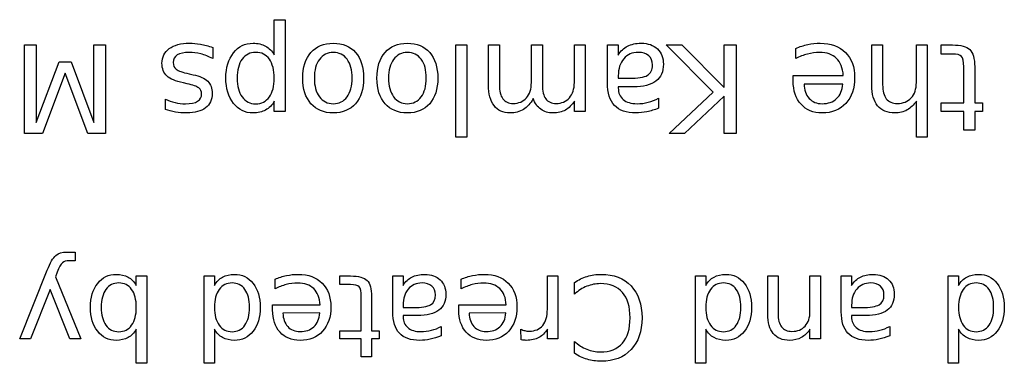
# Model space of a CAD drawing. Extents: x 5 to 967, y 5 to 440.
# Drawn here: x 45.1 to 58.08, y 65.32 to 69.85 of the extents above; entities that cross this region are included whole.
import ezdxf

# ---------------------------------------------------------------- set-up
doc = ezdxf.new("R2010")
doc.units = 0
doc.layers.get('0').update_dxf_attribs({"linetype": 'CONTINUOUS'})

msp = doc.modelspace()

# ---------------------------------------------------------------- linework, layer by layer
at = {"color": 3}
for p, q in [((48.458514, 69.384558), (48.458514, 69.848139)), ((48.458514, 69.848139), (48.602896, 69.848139)), ((48.602896, 69.848139), (48.602896, 68.641578)), ((45.168178, 68.350474), (45.168178, 69.515672)), ((45.168178, 69.515672), (45.321924, 69.515672)), ((45.321924, 69.515672), (45.321924, 68.492514)), ((46.081293, 68.492514), (46.081293, 69.515672)), ((46.081293, 69.515672), (46.234259, 69.515672)), ((46.234259, 69.515672), (46.234259, 68.350474)), ((47.646846, 69.483672), (47.646846, 69.335389)), ((50.851344, 68.301306), (50.851344, 69.515672)), ((50.851344, 69.515672), (50.994945, 69.515672)), ((50.994945, 69.515672), (50.994945, 68.301306)), ((51.282148, 68.988086), (51.282148, 69.515664)), ((51.282148, 69.515664), (51.42653, 69.515664)), ((51.42653, 69.515664), (51.42653, 68.992769)), ((51.847976, 69.021647), (51.847976, 69.515666)), ((51.847976, 69.515666), (51.992357, 69.515666)), ((51.992357, 69.515666), (51.992357, 68.992771)), ((52.413803, 69.021649), (52.413803, 69.515668)), ((52.413803, 69.515668), (52.558184, 69.515668)), ((52.558184, 69.515668), (52.558184, 68.641574)), ((52.849271, 69.016974), (52.849271, 69.515676)), ((52.849271, 69.515676), (52.992872, 69.515676)), ((52.992872, 69.515676), (52.992872, 69.383001)), ((54.242357, 68.893661), (53.622687, 69.515672)), ((53.622687, 69.515672), (53.830284, 69.515672)), ((53.830284, 69.515672), (54.38986, 68.954535)), ((54.38986, 68.954535), (54.38986, 69.515672)), ((54.38986, 69.515672), (54.547509, 69.515672)), ((54.547509, 69.515672), (54.547509, 68.350474)), ((55.331851, 69.335393), (55.331851, 69.471189)), ((56.333937, 68.988094), (56.333937, 69.515672)), ((56.333937, 69.515672), (56.477538, 69.515672)), ((56.477538, 69.515672), (56.477538, 68.992777)), ((56.921613, 69.021646), (56.921613, 69.515665)), ((56.921613, 69.515665), (57.065995, 69.515665)), ((57.065995, 69.515665), (57.065995, 68.301299)), ((57.25017, 69.395487), (57.25017, 69.515675)), ((57.25017, 69.515675), (57.397673, 69.515675)), ((48.458514, 69.38456), (48.458514, 69.384558)), ((57.397673, 69.395487), (57.25017, 69.395487)), ((45.321924, 68.492514), (45.622394, 69.291685)), ((45.622394, 69.291685), (45.780823, 69.291685)), ((45.780823, 69.291685), (46.081293, 68.492514)), ((57.54596, 68.753181), (57.54596, 69.227689)), ((57.690342, 69.227697), (57.690342, 68.753189)), ((45.701999, 69.143402), (45.40309, 68.350474)), ((45.999347, 68.350474), (45.701999, 69.143402)), ((47.338572, 69.135609), (47.388522, 69.123899)), ((47.969958, 69.079405), (47.969958, 69.079405)), ((52.992873, 69.108282), (52.992873, 69.076282)), ((52.992873, 69.076282), (53.135692, 69.076284)), ((55.298292, 69.042725), (55.298292, 69.112965)), ((55.298292, 69.112965), (55.958545, 69.112965)), ((55.298292, 69.04273), (55.298292, 69.042725)), ((47.309707, 69.00448), (47.260537, 69.01541)), ((52.849278, 69.016965), (52.849271, 69.016974)), ((53.194226, 68.963908), (52.992873, 68.963908)), ((52.992873, 68.963908), (52.992873, 68.949858)), ((55.953867, 69.001366), (55.441893, 69.000585)), ((56.333945, 68.988087), (56.333937, 68.988094)), ((47.025625, 68.667333), (47.025625, 68.80313)), ((51.872173, 68.809373), (51.872159, 68.809373)), ((53.523575, 68.814062), (53.523575, 68.681387)), ((53.66405, 68.350474), (54.242357, 68.893661)), ((54.38986, 68.842932), (53.866965, 68.350474)), ((54.38986, 68.350474), (54.38986, 68.842932)), ((47.025612, 68.667341), (47.025625, 68.667333)), ((48.458514, 68.641578), (48.458514, 68.774253)), ((49.235831, 68.742256), (49.235832, 68.742255)), ((50.212942, 68.742256), (50.212943, 68.742255)), ((52.413803, 68.641574), (52.413803, 68.777371)), ((56.921613, 68.301299), (56.921613, 68.777368)), ((57.250174, 68.641578), (57.250174, 68.753181)), ((57.250174, 68.753181), (57.54596, 68.753181)), ((57.690342, 68.753189), (57.795701, 68.753189)), ((57.795701, 68.753189), (57.795701, 68.641586)), ((48.602896, 68.641578), (48.458514, 68.641578)), ((49.235832, 68.620507), (49.235832, 68.620507)), ((50.212943, 68.620507), (50.212943, 68.620507)), ((52.558184, 68.641574), (52.413803, 68.641574)), ((57.54596, 68.641578), (57.250174, 68.641578)), ((57.54596, 68.393398), (57.54596, 68.641578)), ((57.795701, 68.641586), (57.690342, 68.641586)), ((57.690342, 68.641586), (57.690342, 68.393406)), ((57.690342, 68.393406), (57.54596, 68.393398)), ((45.40309, 68.350474), (45.168178, 68.350474)), ((46.234259, 68.350474), (45.999347, 68.350474)), ((50.994945, 68.301306), (50.851344, 68.301306)), ((53.866965, 68.350474), (53.66405, 68.350474)), ((54.547509, 68.350474), (54.38986, 68.350474)), ((57.065995, 68.301299), (56.921613, 68.301299)), ((45.72557, 66.78851), (45.834197, 66.78851)), ((45.834197, 66.78851), (45.834197, 66.674711)), ((45.834197, 66.674711), (45.754387, 66.674711)), ((45.10336, 65.646085), (45.466934, 66.550562)), ((45.598467, 66.522488), (45.574077, 66.460418)), ((45.574077, 66.460418), (45.908825, 65.646085)), ((46.640402, 66.349564), (46.640402, 66.473709)), ((46.640402, 66.473709), (46.777109, 66.473709)), ((46.777109, 66.473709), (46.777109, 65.323889)), ((47.533803, 65.32389), (47.533803, 66.47371)), ((47.533803, 66.47371), (47.669771, 66.47371)), ((47.669771, 66.47371), (47.669771, 66.349565)), ((49.325041, 66.359911), (49.325041, 66.473711)), ((49.325041, 66.473711), (49.464705, 66.473711)), ((50.020399, 66.001516), (50.020399, 66.473711)), ((50.020399, 66.473711), (50.156368, 66.473711)), ((50.156368, 66.473711), (50.156368, 66.348088)), ((52.058449, 66.037674), (52.058449, 66.47366)), ((52.058449, 66.47366), (52.195156, 66.47366)), ((52.195156, 66.47366), (52.195156, 65.646026)), ((54.010039, 65.32389), (54.010039, 66.47371)), ((54.010039, 66.47371), (54.146008, 66.47371)), ((54.146008, 66.47371), (54.146008, 66.349565)), ((54.963296, 65.974174), (54.963296, 66.47371)), ((54.963296, 66.47371), (55.099265, 66.47371)), ((55.099265, 66.47371), (55.099265, 65.978607)), ((55.519727, 66.005946), (55.519727, 66.473707)), ((55.519727, 66.473707), (55.656435, 66.473707)), ((55.656435, 66.473707), (55.656435, 65.646073)), ((55.932071, 66.001516), (55.932071, 66.473711)), ((55.932071, 66.473711), (56.06804, 66.473711)), ((56.06804, 66.473711), (56.06804, 66.348088)), ((57.341266, 65.32389), (57.341266, 66.47371)), ((57.341266, 66.47371), (57.477235, 66.47371)), ((57.477235, 66.47371), (57.477235, 66.349565)), ((48.469325, 66.303019), (48.469325, 66.431598)), ((49.464705, 66.359911), (49.325041, 66.359911)), ((50.922669, 66.303019), (50.922669, 66.431598)), ((52.416105, 66.232811), (52.416105, 66.388732)), ((45.506093, 66.293413), (45.247457, 65.646085)), ((45.764728, 65.646085), (45.506093, 66.293413)), ((49.605105, 65.751747), (49.605105, 66.201034)), ((49.741809, 66.201033), (49.741809, 65.751747)), ((46.177813, 66.060632), (46.177813, 66.060632)), ((48.133099, 66.060632), (48.133099, 66.060632)), ((48.437549, 66.025901), (48.437549, 66.092411)), ((48.437549, 66.092411), (49.062708, 66.092411)), ((50.156374, 66.087973), (50.156374, 66.057673)), ((50.156374, 66.057673), (50.291597, 66.057676)), ((50.890893, 66.025901), (50.890893, 66.092411)), ((50.890893, 66.092411), (51.516052, 66.092411)), ((54.609335, 66.060632), (54.609335, 66.060632)), ((56.068046, 66.087973), (56.068046, 66.057673)), ((56.068046, 66.057673), (56.203269, 66.057676)), ((57.940562, 66.060632), (57.940562, 66.060632)), ((48.437552, 66.025909), (48.437549, 66.025901)), ((49.058273, 65.986737), (48.573517, 65.986001)), ((50.020406, 66.00152), (50.020399, 66.001516)), ((50.347023, 65.951267), (50.156372, 65.951267)), ((50.156372, 65.951267), (50.156372, 65.937967)), ((50.890897, 66.025909), (50.890893, 66.025901)), ((51.511618, 65.986737), (51.026862, 65.986001)), ((54.963288, 65.974174), (54.963296, 65.974174)), ((55.932069, 66.00152), (55.932071, 66.001516)), ((56.258695, 65.951267), (56.068044, 65.951267)), ((56.068044, 65.951267), (56.068044, 65.937967)), ((50.658862, 65.809391), (50.658862, 65.683768)), ((56.570534, 65.809391), (56.570534, 65.683768)), ((46.640402, 65.323889), (46.640402, 65.771699)), ((47.669771, 65.771699), (47.669771, 65.32389)), ((47.669771, 65.771699), (47.669771, 65.771699)), ((49.325039, 65.646076), (49.325039, 65.751747)), ((49.325039, 65.751747), (49.605105, 65.751747)), ((49.741809, 65.751747), (49.841569, 65.751747)), ((49.841569, 65.751747), (49.841569, 65.646076)), ((51.711131, 65.633472), (51.710399, 65.773177)), ((52.058449, 65.646026), (52.058449, 65.774605)), ((54.146008, 65.771699), (54.146008, 65.32389)), ((54.146008, 65.771699), (54.146008, 65.771699)), ((55.519727, 65.646073), (55.519727, 65.774652)), ((57.477235, 65.771699), (57.477235, 65.32389)), ((57.477235, 65.771699), (57.477235, 65.771699)), ((45.247457, 65.646085), (45.10336, 65.646085)), ((45.908825, 65.646085), (45.764728, 65.646085)), ((49.605105, 65.646076), (49.325039, 65.646076)), ((49.605105, 65.411087), (49.605105, 65.646076)), ((49.841569, 65.646076), (49.741809, 65.646076)), ((49.741809, 65.646076), (49.741809, 65.411087)), ((52.195156, 65.646026), (52.058449, 65.646026)), ((52.416105, 65.455424), (52.416105, 65.612823)), ((55.656435, 65.646073), (55.519727, 65.646073)), ((49.741809, 65.411087), (49.605105, 65.411087)), ((52.416105, 65.455424), (52.416105, 65.455424)), ((46.777109, 65.323889), (46.640402, 65.323889)), ((47.669771, 65.32389), (47.533803, 65.32389)), ((54.146008, 65.32389), (54.010039, 65.32389)), ((57.477235, 65.32389), (57.341266, 65.32389))]:
    msp.add_line(p, q, dxfattribs=at)
for points in [[(46.978794, 69.274513), (46.978794, 69.355679), (47.011051, 69.419935), (47.075564, 69.467282)], [(47.075564, 69.467282), (47.139557, 69.514629), (47.227747, 69.538302), (47.340133, 69.538302)], [(47.340133, 69.538302), (47.38696, 69.538302), (47.435867, 69.533619), (47.486856, 69.524252)], [(47.486856, 69.524252), (47.537323, 69.515405), (47.590653, 69.501879), (47.646846, 69.483672)], [(47.920791, 69.411874), (47.986871, 69.496161), (48.072979, 69.538305), (48.179116, 69.538305)], [(48.179116, 69.538305), (48.243116, 69.538305), (48.298267, 69.525818), (48.34457, 69.500845)], [(48.34457, 69.500845), (48.390357, 69.475352), (48.428338, 69.43659), (48.458514, 69.38456)], [(48.941606, 69.416556), (49.012887, 69.497721), (49.110962, 69.538304), (49.235832, 69.538304)], [(49.235832, 69.538304), (49.361223, 69.538304), (49.459558, 69.497721), (49.530839, 69.416556)], [(49.918717, 69.416556), (49.989997, 69.497721), (50.088072, 69.538304), (50.212943, 69.538304)], [(50.212943, 69.538304), (50.338334, 69.538304), (50.436669, 69.497721), (50.50795, 69.416556)], [(52.992872, 69.383001), (53.025652, 69.436074), (53.066495, 69.475356), (53.115401, 69.500847)], [(53.115401, 69.500847), (53.164307, 69.52582), (53.224141, 69.538307), (53.294902, 69.538307)], [(53.294902, 69.538307), (53.384392, 69.538307), (53.455673, 69.513334), (53.508743, 69.463387)], [(53.508743, 69.463387), (53.561289, 69.41292), (53.587563, 69.345542), (53.587563, 69.261253)], [(55.331851, 69.471189), (55.383357, 69.493042), (55.436167, 69.509692), (55.490281, 69.521139)], [(55.490281, 69.521139), (55.544387, 69.532586), (55.599278, 69.538309), (55.654953, 69.538309)], [(55.654953, 69.538309), (55.794391, 69.538309), (55.904954, 69.497726), (55.986641, 69.416561)], [(57.397673, 69.515675), (57.508495, 69.515675), (57.584978, 69.495125), (57.627122, 69.454025)], [(57.627122, 69.454025), (57.669268, 69.412398), (57.690342, 69.336956), (57.690342, 69.227697)], [(47.180924, 69.383779), (47.144504, 69.360366), (47.126294, 69.327589), (47.126294, 69.285449)], [(47.337012, 69.418119), (47.269373, 69.418119), (47.217344, 69.406672), (47.180924, 69.383779)], [(47.489978, 69.397829), (47.438471, 69.411356), (47.387483, 69.418119), (47.337012, 69.418119)], [(47.646846, 69.335389), (47.593779, 69.362962), (47.54149, 69.383776), (47.489978, 69.397829)], [(47.820891, 69.079406), (47.820891, 69.216764), (47.854191, 69.327587), (47.920791, 69.411874)], [(48.035518, 69.328366), (47.991811, 69.268013), (47.969958, 69.185026), (47.969958, 69.079405)], [(48.214239, 69.418116), (48.138276, 69.418116), (48.078703, 69.388199), (48.035518, 69.328366)], [(48.393741, 69.328366), (48.350034, 69.388199), (48.2902, 69.418116), (48.214239, 69.418116)], [(48.458521, 69.079405), (48.458521, 69.185025), (48.436928, 69.268012), (48.393741, 69.328366)], [(48.834686, 69.079405), (48.834686, 69.222486), (48.870326, 69.334869), (48.941606, 69.416556)], [(49.053989, 69.326024), (49.009242, 69.265671), (48.986869, 69.183464), (48.986869, 69.079404)], [(49.235831, 69.416554), (49.159348, 69.416554), (49.098734, 69.386377), (49.053989, 69.326024)], [(49.419235, 69.326804), (49.374488, 69.386637), (49.313354, 69.416554), (49.235831, 69.416554)], [(49.485575, 69.079404), (49.485575, 69.183983), (49.463462, 69.26645), (49.419235, 69.326804)], [(49.530839, 69.416556), (49.601599, 69.334869), (49.636979, 69.222486), (49.636979, 69.079405)], [(49.811797, 69.079405), (49.811797, 69.222486), (49.847437, 69.334869), (49.918717, 69.416556)], [(50.031099, 69.326024), (49.986352, 69.265671), (49.963979, 69.183464), (49.963979, 69.079404)], [(50.212942, 69.416554), (50.136459, 69.416554), (50.075844, 69.386377), (50.031099, 69.326024)], [(50.396346, 69.326804), (50.351599, 69.386637), (50.290465, 69.416554), (50.212942, 69.416554)], [(50.462686, 69.079404), (50.462686, 69.183983), (50.440573, 69.26645), (50.396346, 69.326804)], [(50.50795, 69.416556), (50.578709, 69.334869), (50.614089, 69.222486), (50.614089, 69.079405)], [(53.065453, 69.333829), (53.017066, 69.277116), (52.992873, 69.201933), (52.992873, 69.108282)], [(53.256661, 69.418119), (53.177055, 69.418119), (53.113319, 69.390022), (53.065453, 69.333829)], [(53.394018, 69.373629), (53.360198, 69.403289), (53.314412, 69.418119), (53.256661, 69.418119)], [(53.443968, 69.251881), (53.443968, 69.302868), (53.427318, 69.34345), (53.394018, 69.373629)], [(55.486378, 69.396263), (55.434351, 69.382736), (55.382842, 69.362446), (55.331851, 69.335393)], [(55.646369, 69.416553), (55.591215, 69.416553), (55.537885, 69.40979), (55.486378, 69.396263)], [(55.869575, 69.339293), (55.815981, 69.3908), (55.741579, 69.416553), (55.646369, 69.416553)], [(55.958545, 69.112965), (55.952278, 69.211821), (55.922621, 69.287264), (55.869575, 69.339293)], [(55.986641, 69.416561), (56.067806, 69.335395), (56.108389, 69.225613), (56.108389, 69.087215)], [(57.51708, 69.365047), (57.497306, 69.38534), (57.457504, 69.395487), (57.397673, 69.395487)], [(57.54596, 69.227689), (57.54596, 69.298969), (57.536333, 69.344755), (57.51708, 69.365047)], [(47.043574, 69.10828), (47.000387, 69.14782), (46.978794, 69.203231), (46.978794, 69.274513)], [(47.126294, 69.285449), (47.126294, 69.246429), (47.139561, 69.216512), (47.166094, 69.195699)], [(47.166094, 69.195699), (47.192107, 69.174886), (47.2496, 69.154856), (47.338572, 69.135609)], [(53.376848, 69.116084), (53.421594, 69.142617), (53.443968, 69.187883), (53.443968, 69.251881)], [(53.587563, 69.261253), (53.587563, 69.162918), (53.554786, 69.088776), (53.489233, 69.038828)], [(47.260537, 69.01541), (47.158559, 69.037263), (47.086238, 69.06822), (47.043574, 69.10828)], [(47.388522, 69.123899), (47.477492, 69.105166), (47.541748, 69.076549), (47.58129, 69.038049)], [(47.920791, 68.746939), (47.854191, 68.831226), (47.820891, 68.942049), (47.820891, 69.079406)], [(47.969958, 69.079405), (47.969958, 68.973786), (47.991811, 68.891059), (48.035518, 68.831225)], [(48.393741, 68.831225), (48.436928, 68.891058), (48.458521, 68.973785), (48.458521, 69.079405)], [(48.941606, 68.742255), (48.870326, 68.823421), (48.834686, 68.935804), (48.834686, 69.079405)], [(48.986869, 69.079404), (48.986869, 68.975866), (49.009242, 68.89392), (49.053989, 68.833566)], [(49.418455, 68.832785), (49.463202, 68.892618), (49.485575, 68.974825), (49.485575, 69.079404)], [(49.636979, 69.079405), (49.636979, 68.935804), (49.601599, 68.823421), (49.530839, 68.742255)], [(49.918717, 68.742255), (49.847437, 68.823421), (49.811797, 68.935804), (49.811797, 69.079405)], [(49.963979, 69.079404), (49.963979, 68.975866), (49.986352, 68.89392), (50.031099, 68.833566)], [(50.395566, 68.832785), (50.440313, 68.892618), (50.462686, 68.974825), (50.462686, 69.079404)], [(50.614089, 69.079405), (50.614089, 68.935804), (50.578709, 68.823421), (50.50795, 68.742255)], [(53.135692, 69.076284), (53.251717, 69.076284), (53.332102, 69.089551), (53.376848, 69.116084)], [(55.40131, 68.734456), (55.332631, 68.809899), (55.298292, 68.912657), (55.298292, 69.04273)], [(56.108389, 69.087215), (56.108389, 68.944134), (56.069887, 68.83071), (55.992884, 68.746943)], [(47.463454, 68.95063), (47.437961, 68.969363), (47.386712, 68.987313), (47.309707, 69.00448)], [(47.501694, 68.8718), (47.501694, 68.9051), (47.488947, 68.931377), (47.463454, 68.95063)], [(47.58129, 69.038049), (47.62083, 68.999029), (47.6406, 68.945699), (47.6406, 68.878059)], [(51.356288, 68.716493), (51.306861, 68.779966), (51.282148, 68.870497), (51.282148, 68.988086)], [(51.42653, 68.992769), (51.42653, 68.909002), (51.44136, 68.846826), (51.47102, 68.806243)], [(51.783196, 68.819513), (51.826383, 68.86894), (51.847976, 68.936318), (51.847976, 69.021647)], [(51.992357, 68.992771), (51.992357, 68.908483), (52.007187, 68.846308), (52.036847, 68.806245)], [(52.349023, 68.820295), (52.39221, 68.869722), (52.413803, 68.93684), (52.413803, 69.021649)], [(52.942928, 68.718837), (52.880495, 68.784397), (52.849278, 68.883773), (52.849278, 69.016965)], [(52.992873, 68.949858), (52.992873, 68.883778), (53.014726, 68.832789), (53.058433, 68.796892)], [(53.489233, 69.038828), (53.423153, 68.988881), (53.324817, 68.963908), (53.194226, 68.963908)], [(55.441893, 69.000585), (55.442959, 68.92202), (55.465073, 68.859325), (55.508233, 68.812499)], [(55.871137, 68.810159), (55.919003, 68.855426), (55.94658, 68.919161), (55.953867, 69.001366)], [(56.411205, 68.714152), (56.359698, 68.776065), (56.333945, 68.867377), (56.333945, 68.988087)], [(56.477538, 68.992777), (56.477538, 68.91005), (56.493668, 68.848135), (56.525928, 68.807032)], [(56.854493, 68.819512), (56.899239, 68.868939), (56.921613, 68.936317), (56.921613, 69.021646)], [(47.025625, 68.80313), (47.066205, 68.782317), (47.108349, 68.766707), (47.152056, 68.7563)], [(47.448624, 68.77347), (47.484004, 68.795323), (47.501694, 68.8281), (47.501694, 68.8718)], [(47.6406, 68.878059), (47.6406, 68.795852), (47.611463, 68.732376), (47.55319, 68.687631)], [(48.035518, 68.831225), (48.078705, 68.770872), (48.138278, 68.740695), (48.214239, 68.740695)], [(48.214239, 68.740695), (48.290202, 68.740695), (48.350036, 68.770872), (48.393741, 68.831225)], [(49.053989, 68.833566), (49.098736, 68.772693), (49.15935, 68.742256), (49.235831, 68.742256)], [(49.235832, 68.742255), (49.312835, 68.742255), (49.37371, 68.772432), (49.418455, 68.832785)], [(50.031099, 68.833566), (50.075846, 68.772693), (50.13646, 68.742256), (50.212942, 68.742256)], [(50.212943, 68.742255), (50.289946, 68.742255), (50.350821, 68.772432), (50.395566, 68.832785)], [(51.47102, 68.806243), (51.500673, 68.765663), (51.545939, 68.745373), (51.606817, 68.745373)], [(51.606817, 68.745373), (51.681219, 68.745373), (51.740012, 68.770086), (51.783196, 68.819513)], [(51.872159, 68.809373), (51.836259, 68.744853), (51.793335, 68.697246), (51.743387, 68.666553)], [(51.971293, 68.668894), (51.926546, 68.701154), (51.893506, 68.74798), (51.872173, 68.809373)], [(52.036847, 68.806245), (52.0665, 68.765665), (52.112286, 68.745375), (52.174205, 68.745375)], [(52.174205, 68.745375), (52.247566, 68.745375), (52.305839, 68.770348), (52.349023, 68.820295)], [(53.058433, 68.796892), (53.101619, 68.760472), (53.162494, 68.742262), (53.241056, 68.742262)], [(53.386998, 68.760212), (53.434344, 68.772179), (53.47987, 68.790129), (53.523575, 68.814062)], [(55.508233, 68.812499), (55.550899, 68.765672), (55.607611, 68.742259), (55.678369, 68.742259)], [(55.678369, 68.742259), (55.758493, 68.742259), (55.822749, 68.764892), (55.871137, 68.810159)], [(56.525928, 68.807032), (56.558188, 68.765925), (56.606575, 68.745372), (56.67109, 68.745372)], [(56.67109, 68.745372), (56.748613, 68.745372), (56.809747, 68.770085), (56.854493, 68.819512)], [(47.155165, 68.632221), (47.108338, 68.640028), (47.065154, 68.651734), (47.025612, 68.667341)], [(47.152056, 68.7563), (47.195763, 68.745893), (47.241028, 68.74069), (47.287853, 68.74069)], [(47.287853, 68.74069), (47.359133, 68.74069), (47.412723, 68.751617), (47.448624, 68.77347)], [(47.55319, 68.687631), (47.494917, 68.642884), (47.41219, 68.620511), (47.30501, 68.620511)], [(48.179116, 68.620508), (48.072977, 68.620508), (47.986868, 68.662652), (47.920791, 68.746939)], [(48.34457, 68.658748), (48.298263, 68.633255), (48.243112, 68.620508), (48.179116, 68.620508)], [(48.458514, 68.774253), (48.428334, 68.722226), (48.390353, 68.683725), (48.34457, 68.658748)], [(49.235832, 68.620507), (49.110962, 68.620507), (49.012887, 68.66109), (48.941606, 68.742255)], [(49.530839, 68.742255), (49.459558, 68.66109), (49.361223, 68.620507), (49.235832, 68.620507)], [(50.212943, 68.620507), (50.088072, 68.620507), (49.989997, 68.66109), (49.918717, 68.742255)], [(50.50795, 68.742255), (50.436669, 68.66109), (50.338334, 68.620507), (50.212943, 68.620507)], [(51.567007, 68.620503), (51.475956, 68.620503), (51.405716, 68.6525), (51.356288, 68.716493)], [(51.743387, 68.666553), (51.69344, 68.635853), (51.634647, 68.620503), (51.567007, 68.620503)], [(52.132844, 68.620504), (52.069371, 68.620504), (52.01552, 68.636634), (51.971293, 68.668894)], [(52.295956, 68.658744), (52.250169, 68.633251), (52.195799, 68.620504), (52.132844, 68.620504)], [(52.413803, 68.777371), (52.381023, 68.723784), (52.341741, 68.684242), (52.295956, 68.658744)], [(53.226227, 68.620507), (53.099795, 68.620507), (53.005363, 68.653284), (52.942928, 68.718837)], [(53.241056, 68.742262), (53.291002, 68.742262), (53.33965, 68.748245), (53.386998, 68.760212)], [(53.523575, 68.681387), (53.471028, 68.661094), (53.420039, 68.646004), (53.370609, 68.636117)], [(55.679928, 68.620512), (55.562341, 68.620512), (55.469468, 68.658493), (55.40131, 68.734456)], [(55.992884, 68.746943), (55.91536, 68.662656), (55.811042, 68.620512), (55.679928, 68.620512)], [(56.639094, 68.620502), (56.538677, 68.620502), (56.462714, 68.651719), (56.411205, 68.714152)], [(56.800645, 68.659522), (56.753818, 68.633509), (56.699968, 68.620502), (56.639094, 68.620502)], [(56.921613, 68.777368), (56.887273, 68.724821), (56.84695, 68.685539), (56.800645, 68.659522)], [(47.30501, 68.620511), (47.251937, 68.620511), (47.201988, 68.624414), (47.155165, 68.632221)], [(53.370609, 68.636117), (53.321182, 68.62571), (53.273055, 68.620507), (53.226227, 68.620507)], [(45.466934, 66.550562), (45.505361, 66.649089), (45.542801, 66.713379), (45.579256, 66.74343)], [(45.579256, 66.74343), (45.615709, 66.773483), (45.664481, 66.78851), (45.72557, 66.78851)], [(45.667187, 66.648111), (45.646494, 66.630378), (45.623587, 66.588503), (45.598467, 66.522488)], [(45.754387, 66.674711), (45.716947, 66.674711), (45.68788, 66.665844), (45.667187, 66.648111)], [(46.131259, 66.375427), (46.193826, 66.455235), (46.275357, 66.495139), (46.375854, 66.495139)], [(46.375854, 66.495139), (46.436447, 66.495139), (46.488667, 66.483316), (46.532514, 66.459669)], [(46.532514, 66.459669), (46.575867, 66.435529), (46.61183, 66.398827), (46.640402, 66.349564)], [(47.669771, 66.349565), (47.698344, 66.398832), (47.734553, 66.435533), (47.778398, 66.45967)], [(47.778398, 66.45967), (47.821751, 66.483317), (47.873971, 66.49514), (47.935058, 66.49514)], [(47.935058, 66.49514), (48.035063, 66.49514), (48.116595, 66.455236), (48.179653, 66.375428)], [(48.469325, 66.431598), (48.518098, 66.452291), (48.568101, 66.468055), (48.619334, 66.478888)], [(48.619334, 66.478888), (48.670567, 66.489728), (48.722541, 66.495148), (48.775254, 66.495148)], [(48.775254, 66.495148), (48.907281, 66.495148), (49.011967, 66.456722), (49.089312, 66.37987)], [(49.464705, 66.473711), (49.569637, 66.473711), (49.642055, 66.454251), (49.681959, 66.415331)], [(50.156368, 66.348088), (50.187401, 66.398335), (50.226073, 66.435529), (50.272384, 66.459671)], [(50.272384, 66.459671), (50.318691, 66.483318), (50.375344, 66.495141), (50.442345, 66.495141)], [(50.442345, 66.495141), (50.527079, 66.495141), (50.594571, 66.471494), (50.64482, 66.424201)], [(50.922669, 66.431598), (50.971442, 66.452291), (51.021445, 66.468055), (51.072678, 66.478888)], [(51.072678, 66.478888), (51.123911, 66.489728), (51.175885, 66.495148), (51.228598, 66.495148)], [(51.228598, 66.495148), (51.360625, 66.495148), (51.465311, 66.456722), (51.542656, 66.37987)], [(52.416105, 66.388732), (52.468325, 66.424205), (52.523747, 66.450809), (52.582371, 66.468542)], [(52.582371, 66.468542), (52.640504, 66.486275), (52.702084, 66.495142), (52.76711, 66.495142)], [(52.76711, 66.495142), (52.934115, 66.495142), (53.06565, 66.444154), (53.161715, 66.342177)], [(54.146008, 66.349565), (54.174581, 66.398832), (54.21079, 66.435533), (54.254635, 66.45967)], [(54.254635, 66.45967), (54.297988, 66.483317), (54.350208, 66.49514), (54.411294, 66.49514)], [(54.411294, 66.49514), (54.5113, 66.49514), (54.592831, 66.455236), (54.655889, 66.375428)], [(56.06804, 66.348088), (56.099073, 66.398335), (56.137745, 66.435529), (56.184056, 66.459671)], [(56.184056, 66.459671), (56.230362, 66.483318), (56.287016, 66.495141), (56.354017, 66.495141)], [(56.354017, 66.495141), (56.438751, 66.495141), (56.506242, 66.471494), (56.556492, 66.424201)], [(57.477235, 66.349565), (57.505808, 66.398832), (57.542017, 66.435533), (57.585862, 66.45967)], [(57.585862, 66.45967), (57.629215, 66.483317), (57.681435, 66.49514), (57.742521, 66.49514)], [(57.742521, 66.49514), (57.842527, 66.49514), (57.924059, 66.455236), (57.987117, 66.375428)], [(46.036669, 66.060631), (46.036669, 66.190688), (46.068199, 66.29562), (46.131259, 66.375427)], [(46.409105, 66.38134), (46.337179, 66.38134), (46.280772, 66.353013), (46.239883, 66.29636)], [(46.579065, 66.29636), (46.537685, 66.353013), (46.481032, 66.38134), (46.409105, 66.38134)], [(47.901808, 66.38134), (47.829883, 66.38134), (47.773229, 66.353013), (47.731848, 66.29636)], [(48.071769, 66.29636), (48.030389, 66.353013), (47.973735, 66.38134), (47.901808, 66.38134)], [(48.179653, 66.375428), (48.24222, 66.295621), (48.273503, 66.190689), (48.273503, 66.060632)], [(48.615639, 66.360659), (48.566372, 66.347852), (48.517601, 66.328639), (48.469325, 66.303019)], [(48.767126, 66.379869), (48.714906, 66.379869), (48.66441, 66.373466), (48.615639, 66.360659)], [(48.978468, 66.306709), (48.927728, 66.355482), (48.857281, 66.379869), (48.767126, 66.379869)], [(49.089312, 66.37987), (49.166163, 66.303018), (49.204589, 66.199071), (49.204589, 66.068029)], [(49.577765, 66.331091), (49.559045, 66.350304), (49.521358, 66.359911), (49.464705, 66.359911)], [(49.605105, 66.201034), (49.605105, 66.268525), (49.595992, 66.311878), (49.577765, 66.331091)], [(49.681959, 66.415331), (49.721859, 66.375918), (49.741809, 66.304485), (49.741809, 66.201033)], [(50.406139, 66.381342), (50.330765, 66.381342), (50.270417, 66.354739), (50.225094, 66.301532)], [(50.536196, 66.339222), (50.504176, 66.367302), (50.460824, 66.381342), (50.406139, 66.381342)], [(50.583486, 66.223945), (50.583486, 66.272225), (50.567723, 66.310651), (50.536196, 66.339222)], [(50.64482, 66.424201), (50.69458, 66.376414), (50.71946, 66.312617), (50.71946, 66.23281)], [(51.068983, 66.360659), (51.019716, 66.347852), (50.970945, 66.328639), (50.922669, 66.303019)], [(51.22047, 66.379869), (51.16825, 66.379869), (51.117754, 66.373466), (51.068983, 66.360659)], [(51.431812, 66.306709), (51.381072, 66.355482), (51.310625, 66.379869), (51.22047, 66.379869)], [(51.542656, 66.37987), (51.619508, 66.303018), (51.657934, 66.199071), (51.657934, 66.068029)], [(52.577198, 66.337743), (52.520051, 66.31459), (52.466354, 66.279612), (52.416105, 66.232811)], [(52.758243, 66.372473), (52.694203, 66.372473), (52.633855, 66.360896), (52.577198, 66.337743)], [(53.047915, 66.257196), (52.980916, 66.334047), (52.884358, 66.372473), (52.758243, 66.372473)], [(53.161715, 66.342177), (53.257779, 66.239708), (53.305812, 66.100045), (53.305812, 65.923187)], [(54.378045, 66.38134), (54.306119, 66.38134), (54.249466, 66.353013), (54.208084, 66.29636)], [(54.548005, 66.29636), (54.506625, 66.353013), (54.449971, 66.38134), (54.378045, 66.38134)], [(54.655889, 66.375428), (54.718455, 66.295621), (54.749739, 66.190689), (54.749739, 66.060632)], [(56.317811, 66.381342), (56.242437, 66.381342), (56.182088, 66.354739), (56.136766, 66.301532)], [(56.447868, 66.339222), (56.415848, 66.367302), (56.372495, 66.381342), (56.317811, 66.381342)], [(56.495158, 66.223945), (56.495158, 66.272225), (56.479394, 66.310651), (56.447868, 66.339222)], [(56.556492, 66.424201), (56.606252, 66.376414), (56.631132, 66.312617), (56.631132, 66.23281)], [(57.709271, 66.38134), (57.637345, 66.38134), (57.580692, 66.353013), (57.53931, 66.29636)], [(57.879232, 66.29636), (57.837852, 66.353013), (57.781198, 66.38134), (57.709271, 66.38134)], [(57.987117, 66.375428), (58.049683, 66.295621), (58.080967, 66.190689), (58.080967, 66.060632)], [(46.239883, 66.29636), (46.198503, 66.239213), (46.177813, 66.160637), (46.177813, 66.060632)], [(46.640395, 66.060632), (46.640395, 66.160637), (46.619952, 66.239213), (46.579065, 66.29636)], [(47.731848, 66.29636), (47.690468, 66.239213), (47.669778, 66.160637), (47.669778, 66.060632)], [(48.133099, 66.060632), (48.133099, 66.160637), (48.112656, 66.239213), (48.071769, 66.29636)], [(49.062708, 66.092411), (49.056775, 66.186012), (49.028695, 66.257445), (48.978468, 66.306709)], [(50.225094, 66.301532), (50.179281, 66.247832), (50.156374, 66.176646), (50.156374, 66.087973)], [(50.519936, 66.095366), (50.562303, 66.120493), (50.583486, 66.163352), (50.583486, 66.223945)], [(50.71946, 66.23281), (50.71946, 66.139701), (50.688423, 66.0695), (50.62635, 66.022207)], [(51.516052, 66.092411), (51.510119, 66.186012), (51.482039, 66.257445), (51.431812, 66.306709)], [(53.148413, 65.923186), (53.148413, 66.068515), (53.114913, 66.179851), (53.047915, 66.257196)], [(54.208084, 66.29636), (54.166704, 66.239213), (54.146014, 66.160637), (54.146014, 66.060632)], [(54.609335, 66.060632), (54.609335, 66.160637), (54.588891, 66.239213), (54.548005, 66.29636)], [(56.136766, 66.301532), (56.090952, 66.247832), (56.068046, 66.176646), (56.068046, 66.087973)], [(56.431608, 66.095366), (56.473974, 66.120493), (56.495158, 66.163352), (56.495158, 66.223945)], [(56.631132, 66.23281), (56.631132, 66.139701), (56.600095, 66.0695), (56.538022, 66.022207)], [(57.53931, 66.29636), (57.49793, 66.239213), (57.47724, 66.160637), (57.47724, 66.060632)], [(57.940562, 66.060632), (57.940562, 66.160637), (57.920118, 66.239213), (57.879232, 66.29636)], [(46.131259, 65.745834), (46.068199, 65.825642), (46.036669, 65.930574), (46.036669, 66.060631)], [(46.177813, 66.060632), (46.177813, 65.960626), (46.198503, 65.882296), (46.239883, 65.825643)], [(46.579065, 65.825643), (46.619952, 65.882296), (46.640395, 65.960626), (46.640395, 66.060632)], [(47.669778, 66.060632), (47.669778, 65.960626), (47.690468, 65.882296), (47.731848, 65.825643)], [(48.071769, 65.825643), (48.112656, 65.882296), (48.133099, 65.960626), (48.133099, 66.060632)], [(48.273503, 66.060632), (48.273503, 65.930575), (48.24222, 65.825643), (48.179653, 65.745835)], [(49.204589, 66.068029), (49.204589, 65.932554), (49.168134, 65.825158), (49.095223, 65.745843)], [(50.291597, 66.057676), (50.401456, 66.057676), (50.477569, 66.070239), (50.519936, 66.095366)], [(51.657934, 66.068029), (51.657934, 65.932554), (51.621479, 65.825158), (51.548568, 65.745843)], [(54.146014, 66.060632), (54.146014, 65.960626), (54.166704, 65.882296), (54.208084, 65.825643)], [(54.548005, 65.825643), (54.588891, 65.882296), (54.609335, 65.960626), (54.609335, 66.060632)], [(54.749739, 66.060632), (54.749739, 65.930575), (54.718455, 65.825643), (54.655889, 65.745835)], [(56.203269, 66.057676), (56.313127, 66.057676), (56.38924, 66.070239), (56.431608, 66.095366)], [(57.47724, 66.060632), (57.47724, 65.960626), (57.49793, 65.882296), (57.53931, 65.825643)], [(57.879232, 65.825643), (57.920118, 65.882296), (57.940562, 65.960626), (57.940562, 66.060632)], [(58.080967, 66.060632), (58.080967, 65.930575), (58.049683, 65.825643), (57.987117, 65.745835)], [(48.535092, 65.73402), (48.470065, 65.805453), (48.437552, 65.902749), (48.437552, 66.025909)], [(48.573517, 65.986001), (48.574517, 65.911612), (48.595454, 65.852249), (48.636327, 65.807912)], [(48.979943, 65.805692), (49.025263, 65.848552), (49.051373, 65.9089), (49.058273, 65.986737)], [(50.109076, 65.719238), (50.049963, 65.781311), (50.020406, 65.875405), (50.020406, 66.00152)], [(50.156372, 65.937967), (50.156372, 65.8754), (50.177062, 65.827122), (50.218442, 65.793131)], [(50.62635, 66.022207), (50.563783, 65.974914), (50.470674, 65.951267), (50.347023, 65.951267)], [(50.988437, 65.73402), (50.92341, 65.805453), (50.890897, 65.902749), (50.890897, 66.025909)], [(51.026862, 65.986001), (51.027862, 65.911612), (51.048799, 65.852249), (51.089672, 65.807912)], [(51.433288, 65.805692), (51.478608, 65.848552), (51.504718, 65.9089), (51.511618, 65.986737)], [(51.997119, 65.822637), (52.038006, 65.872397), (52.058449, 65.944076), (52.058449, 66.037674)], [(55.036448, 65.714799), (54.987674, 65.773426), (54.963288, 65.859884), (54.963288, 65.974174)], [(55.099265, 65.978607), (55.099265, 65.900278), (55.114535, 65.841654), (55.145075, 65.802735)], [(55.456177, 65.814555), (55.498543, 65.861355), (55.519727, 65.925152), (55.519727, 66.005946)], [(56.020749, 65.719238), (55.961629, 65.781311), (55.932069, 65.875405), (55.932069, 66.00152)], [(56.068044, 65.937967), (56.068044, 65.8754), (56.088734, 65.827122), (56.130114, 65.793131)], [(56.538022, 66.022207), (56.475455, 65.974914), (56.382346, 65.951267), (56.258695, 65.951267)], [(46.239883, 65.825643), (46.28077, 65.768496), (46.337177, 65.739923), (46.409105, 65.739923)], [(46.409105, 65.739923), (46.48103, 65.739923), (46.537684, 65.768496), (46.579065, 65.825643)], [(47.731848, 65.825643), (47.773228, 65.768496), (47.829881, 65.739923), (47.901808, 65.739923)], [(47.901808, 65.739923), (47.973733, 65.739923), (48.030387, 65.768496), (48.071769, 65.825643)], [(48.636327, 65.807912), (48.67672, 65.763572), (48.730418, 65.741402), (48.79742, 65.741402)], [(48.79742, 65.741402), (48.873287, 65.741402), (48.934128, 65.762832), (48.979943, 65.805692)], [(50.529544, 65.758401), (50.574371, 65.769734), (50.617477, 65.786731), (50.658862, 65.809391)], [(51.089672, 65.807912), (51.130072, 65.763572), (51.18377, 65.741402), (51.250765, 65.741402)], [(51.250765, 65.741402), (51.326632, 65.741402), (51.387473, 65.762832), (51.433288, 65.805692)], [(51.819769, 65.747267), (51.89662, 65.747267), (51.955737, 65.77239), (51.997119, 65.822637)], [(53.047915, 65.589177), (53.114913, 65.666029), (53.148413, 65.777365), (53.148413, 65.923186)], [(53.305812, 65.923187), (53.305812, 65.745837), (53.257779, 65.606174), (53.161715, 65.504198)], [(54.208084, 65.825643), (54.249464, 65.768496), (54.306117, 65.739923), (54.378045, 65.739923)], [(54.378045, 65.739923), (54.44997, 65.739923), (54.506623, 65.768496), (54.548005, 65.825643)], [(55.145075, 65.802735), (55.175621, 65.763815), (55.221437, 65.744355), (55.282521, 65.744355)], [(55.282521, 65.744355), (55.355924, 65.744355), (55.413809, 65.767755), (55.456177, 65.814555)], [(56.441216, 65.758401), (56.486042, 65.769734), (56.529148, 65.786731), (56.570534, 65.809391)], [(57.53931, 65.825643), (57.58069, 65.768496), (57.637343, 65.739923), (57.709271, 65.739923)], [(57.709271, 65.739923), (57.781196, 65.739923), (57.83785, 65.768496), (57.879232, 65.825643)], [(46.375854, 65.626123), (46.275356, 65.626123), (46.193824, 65.666027), (46.131259, 65.745834)], [(46.640402, 65.771699), (46.611829, 65.722432), (46.575866, 65.685977), (46.532514, 65.662333)], [(47.778398, 65.662334), (47.734551, 65.685981), (47.698342, 65.722436), (47.669771, 65.771699)], [(48.179653, 65.745835), (48.116593, 65.666028), (48.035061, 65.626124), (47.935058, 65.626124)], [(48.798901, 65.626132), (48.687564, 65.626132), (48.599628, 65.662095), (48.535092, 65.73402)], [(49.095223, 65.745843), (49.02182, 65.666036), (48.923046, 65.626132), (48.798901, 65.626132)], [(50.377319, 65.626128), (50.257608, 65.626128), (50.168193, 65.657165), (50.109076, 65.719238)], [(50.218442, 65.793131), (50.259329, 65.758644), (50.316968, 65.741401), (50.391359, 65.741401)], [(50.391359, 65.741401), (50.438652, 65.741401), (50.484714, 65.747068), (50.529544, 65.758401)], [(50.658862, 65.683768), (50.609102, 65.664555), (50.560823, 65.650268), (50.514026, 65.640908)], [(51.252245, 65.626132), (51.140908, 65.626132), (51.052972, 65.662095), (50.988437, 65.73402)], [(51.548568, 65.745843), (51.475165, 65.666036), (51.37639, 65.626132), (51.252245, 65.626132)], [(51.710399, 65.773177), (51.725672, 65.76431), (51.742422, 65.757907), (51.760649, 65.753967)], [(51.760649, 65.753967), (51.778382, 65.7495), (51.798089, 65.747267), (51.819769, 65.747267)], [(52.058449, 65.774605), (52.029876, 65.724358), (51.992681, 65.687164), (51.946866, 65.663022)], [(54.254635, 65.662334), (54.210788, 65.685981), (54.174579, 65.722436), (54.146008, 65.771699)], [(54.655889, 65.745835), (54.592829, 65.666028), (54.511297, 65.626124), (54.411294, 65.626124)], [(55.252224, 65.626119), (55.157144, 65.626119), (55.085219, 65.655679), (55.036448, 65.714799)], [(55.519727, 65.774652), (55.487213, 65.724892), (55.449034, 65.687698), (55.405189, 65.663069)], [(56.288991, 65.626128), (56.169279, 65.626128), (56.079865, 65.657165), (56.020749, 65.719238)], [(56.130114, 65.793131), (56.171, 65.758644), (56.228639, 65.741401), (56.303031, 65.741401)], [(56.303031, 65.741401), (56.350324, 65.741401), (56.396386, 65.747068), (56.441216, 65.758401)], [(56.570534, 65.683768), (56.520774, 65.664555), (56.472495, 65.650268), (56.425698, 65.640908)], [(57.585862, 65.662334), (57.542015, 65.685981), (57.505806, 65.722436), (57.477235, 65.771699)], [(57.987117, 65.745835), (57.924057, 65.666028), (57.842525, 65.626124), (57.742521, 65.626124)], [(46.532514, 65.662333), (46.488667, 65.638193), (46.436447, 65.626123), (46.375854, 65.626123)], [(47.935058, 65.626124), (47.873971, 65.626124), (47.821751, 65.638194), (47.778398, 65.662334)], [(50.514026, 65.640908), (50.467226, 65.631055), (50.421657, 65.626128), (50.377319, 65.626128)], [(51.748821, 65.628272), (51.737488, 65.629272), (51.724924, 65.631005), (51.711131, 65.633472)], [(51.779861, 65.626072), (51.770501, 65.626072), (51.760154, 65.626805), (51.748821, 65.628272)], [(51.946866, 65.663022), (51.901053, 65.638389), (51.845384, 65.626072), (51.779861, 65.626072)], [(52.416105, 65.612823), (52.466352, 65.566023), (52.520049, 65.531045), (52.577198, 65.50789)], [(52.758243, 65.47316), (52.884358, 65.47316), (52.980916, 65.511832), (53.047915, 65.589177)], [(54.411294, 65.626124), (54.350207, 65.626124), (54.297987, 65.638194), (54.254635, 65.662334)], [(55.405189, 65.663069), (55.360849, 65.638436), (55.30986, 65.626119), (55.252224, 65.626119)], [(56.425698, 65.640908), (56.378898, 65.631055), (56.333329, 65.626128), (56.288991, 65.626128)], [(57.742521, 65.626124), (57.681434, 65.626124), (57.629214, 65.638194), (57.585862, 65.662334)], [(52.580893, 65.377094), (52.522266, 65.394334), (52.467337, 65.420444), (52.416105, 65.455424)], [(52.577198, 65.50789), (52.633851, 65.484737), (52.6942, 65.47316), (52.758243, 65.47316)], [(53.161715, 65.504198), (53.06565, 65.401729), (52.934115, 65.350494), (52.76711, 65.350494)], [(52.76711, 65.350494), (52.701097, 65.350494), (52.639024, 65.359361), (52.580893, 65.377094)]]:
    msp.add_open_spline(points, degree=3, dxfattribs=at)

doc.saveas('drawing.dxf')
